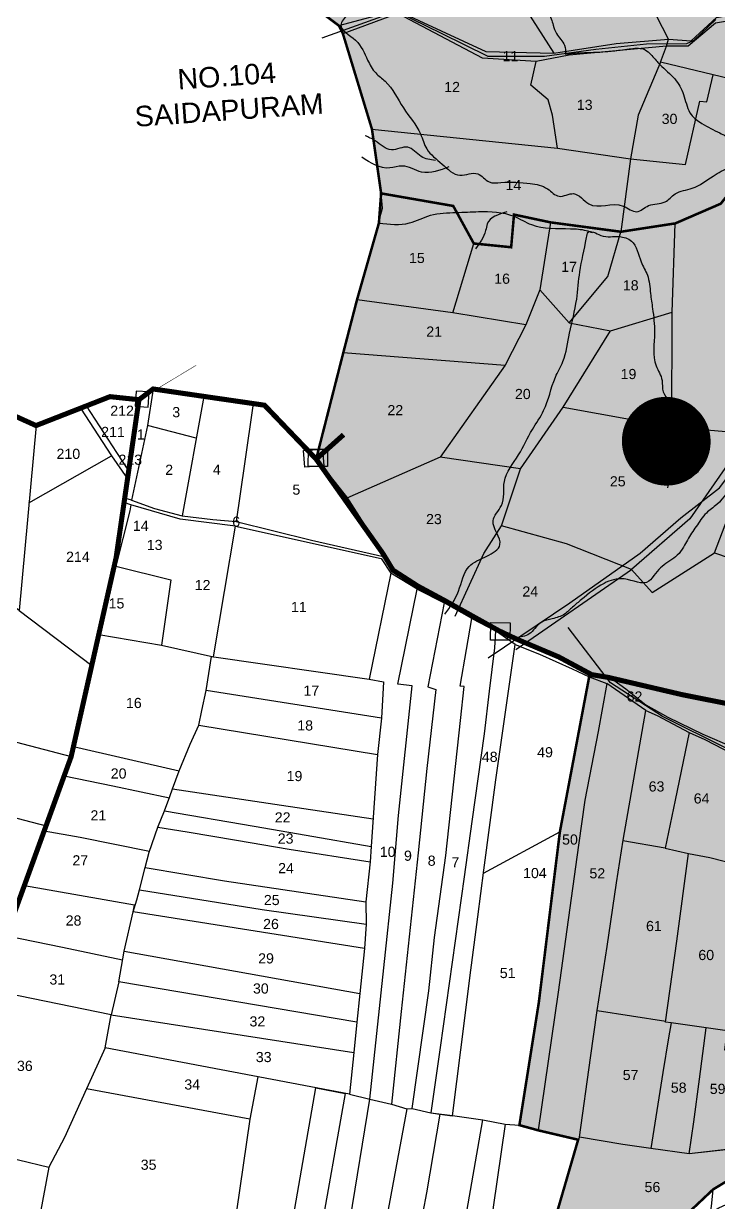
# Model space of a CAD drawing. Header units: inches. Extents: x 201585 to 225365, y 1598878 to 1613111.
# Drawn here: x 205832 to 206927, y 1603096 to 1604955 of the extents above; entities that cross this region are included whole.
import ezdxf
from ezdxf.enums import TextEntityAlignment as Align

# ---------------------------------------------------------------- set-up
doc = ezdxf.new("R2010")
doc.units = ezdxf.units.IN
doc.header["$LTSCALE"] = 15
doc.header["$MEASUREMENT"] = 0
doc.linetypes.add('DASHED2', pattern=[0.375, 0.25, -0.125])
for name, color, linetype in [('BOUNDRY STONES', 240, 'Continuous'), ('PLOTS', 7, 'Continuous'), ('PLOTS NO', 7, 'Continuous'), ('ROADS', 1, 'Continuous'), ('STREAMS', 4, 'Continuous'), ('TEXT', 1, 'Continuous'), ('text2', 7, 'Continuous'), ('VILLAGE BOUNDARY STONES', 1, 'Continuous'), ('VILLAGE BOUNDRY', 5, 'Continuous'), ('WUA13', 3, 'Continuous')]:
    doc.layers.add(name, color=color, linetype=linetype)
doc.styles.get("Standard").update_dxf_attribs({"font": 'arial.ttf'})
pattern_1 = [(45, (0, 0), (-0.088388347648, 0.088388347648), [])]

msp = doc.modelspace()

# ---------------------------------------------------------------- hatches: boundary and pattern name
at = {"layer": 'PLOTS NO', "true_color": 0x58ba48}
h = msp.add_hatch(dxfattribs=at)
h.set_pattern_fill('ANSI31', color=85)
h.set_pattern_definition(pattern_1)
h.paths.add_polyline_path([(206395.3, 1604686.8), (206380.8, 1604788.3), (206335.2, 1604938.2), (206328.6, 1604951.4), (206297, 1604975), (206308.9, 1605098.2), (206299.9, 1605196), (206290.7, 1605274.9), (206459.3, 1605260.9), (206499.9, 1605267), (206525.4, 1605261.5), (206528.5, 1605343.8), (206536.8, 1605374.2), (206558.8, 1605401.9), (206580.6, 1605462.3), (206601, 1605498.5), (206721.1, 1605454.5), (206806.9, 1605430.1), (206847, 1605420.4), (206897.2, 1605411.7), (206961.2, 1605407.7), (206990.7, 1605392.1), (207029.1, 1605370.9), (207067.6, 1605362.6), (207099.3, 1605355.3), (207150.8, 1605345.9), (207227.7, 1605336.1), (207458.2, 1605282.4), (207734.8, 1605233), (207828.9, 1605236), (207954.1, 1605236.4), (208002.1, 1605173.8), (208089.1, 1605156.4), (208053, 1605132.7), (207974.2, 1605057.7), (207948, 1605017.9), (207862.9, 1604963.3), (207761.1, 1604854), (207647.5, 1604760.6), (207584, 1604710.6), (207505.1, 1604617.7), (207408.7, 1604593.4), (207295.3, 1604654.8), (207243.3, 1604731.6), (207115.7, 1604789.5), (207107.4, 1604725), (207049, 1604735.4), (206989.5, 1604722), (206945.7, 1604689.3), (206930.6, 1604670.5), (206859, 1604639.5), (206773.3, 1604626.3), (206662.5, 1604641.1), (206604.8, 1604653.4), (206600.3, 1604601.9), (206541.4, 1604607.8), (206509, 1604667)])
at = {"layer": 'PLOTS NO', "true_color": 0x7aafdf}
h = msp.add_hatch(dxfattribs=at)
h.set_pattern_fill('ANSI31', color=143)
h.set_pattern_definition(pattern_1)
h.paths.add_polyline_path([(207209.6, 1603827.7), (207047.6, 1603861.1), (206727.2, 1603928), (206675.3, 1603955.9), (206609.1, 1603983.9), (206540.3, 1604019.8), (206495.8, 1604044.6), (206414.1, 1604092.7), (206341.4, 1604206.4), (206292.9, 1604267.8), (206335.7, 1604435.7), (206357.3, 1604519.1), (206391.8, 1604639.9), (206395.3, 1604686.8), (206509, 1604667), (206541.4, 1604607.8), (206600.3, 1604601.9), (206604.8, 1604653.4), (206662.5, 1604641.1), (206773.3, 1604626.3), (206859, 1604639.5), (206930.6, 1604670.5), (206945.7, 1604689.3), (206989.5, 1604722), (207049, 1604735.4), (207107.4, 1604725), (207115.7, 1604789.5), (207243.3, 1604731.6), (207295.3, 1604654.8), (207408.7, 1604593.4), (207377.5, 1604522.8), (207362.4, 1604447.3), (207281, 1604450.5), (207287.4, 1604316.9), (207296.2, 1604244.3), (207256.7, 1604185.2), (207232.3, 1604128.5), (207164.9, 1604053.4), (207215, 1604047.7), (207214.9, 1604017)])
at = {"layer": 'PLOTS NO', "true_color": 0xfeeab9}
h = msp.add_hatch(color=254, dxfattribs=at)
h.dxf.hatch_style = 1
h.paths.add_polyline_path([(207960.1, 1603103.5), (207786.9, 1603092.8), (207765.2, 1603094.1), (207722, 1603096.8), (207647.4, 1603107.6), (207587.6, 1603115.1), (207464.7, 1603111.2), (207361.9, 1603108.7), (207272.2, 1603106.7), (207193.7, 1603153.1), (207043.8, 1603191.8), (206918.7, 1603116.3), (206831.3, 1603033.8), (206714.5, 1602920.8), (206638.3, 1602841.6), (206600.6, 1602809.6), (206602.1, 1602825.2), (206649.4, 1602991.7), (206672.2, 1603078.8), (206705.9, 1603194.6), (206642.7, 1603209.5), (206613.3, 1603217.6), (206643.9, 1603411), (206677.1, 1603680.1), (206723.3, 1603924.7), (206727.2, 1603928), (206959.7, 1603878.5), (207047.6, 1603861.1), (207147.9, 1603840.4), (207206.6, 1603824.6), (207341.3, 1603804.2), (207355.5, 1603802), (207410.9, 1603794), (207440.2, 1603789.8), (207486.5, 1603781.4), (207525.7, 1603774.3), (207568.8, 1603764.2), (207624.5, 1603749.8), (207683.5, 1603736.6), (207649.1, 1603563.9), (207699.5, 1603555), (207697, 1603542), (207685, 1603480.3), (207675.3, 1603421.9), (207672, 1603398.6), (207669.9, 1603335.7), (207667, 1603250.5), (207738.7, 1603225.1), (207815.6, 1603195.5), (207823.2, 1603165.5), (207885.1, 1603156.5), (207944.5, 1603147.5), (207958.4, 1603131)])
at = {"layer": 'text2'}
h = msp.add_hatch(dxfattribs=at)
h.set_pattern_fill('ANSI31', color=5)
h.set_pattern_definition([(45, (15981.37384, -8382.64215), (-0.088388347648, 0.088388347648), [])])
edge = h.paths.add_edge_path()
edge.add_arc((206844.8, 1604296), 69.1, 0, 360)
h.paths.add_polyline_path([(206766.1, 1604264.9), (206923.5, 1604264.9), (206923.5, 1604327), (206766.1, 1604327)], flags=9)

# ---------------------------------------------------------------- linework, layer by layer
at = {"layer": 'BOUNDRY STONES'}
for points in [[(206273.1, 1604281.6), (206303.1, 1604283.7), (206305, 1604257), (206275, 1604254.9)], [(206273.1, 1604281.6), (206303.1, 1604283.7), (206305, 1604257), (206275, 1604254.9)], [(206280.6, 1604283.7), (206311, 1604283.5), (206310.8, 1604256), (206280.4, 1604256.2)], [(206568, 1604010), (206598.5, 1604009.7), (206598.3, 1603982.2), (206567.8, 1603982.4)]]:
    msp.add_lwpolyline(points, close=True, dxfattribs=at)
at = {"layer": 'PLOTS'}
for points in [[(206328.6, 1604951.4), (206419.8, 1604975.8), (206560.5, 1604910.5), (206667.6, 1604907.8), (206766, 1604923.4), (206848.4, 1604930.1), (206884.2, 1604927.2), (206923.9, 1604964), (207109.4, 1604996.7), (207192.3, 1605002.1), (207269.5, 1604978.2), (207388.2, 1604941), (207427.1, 1604929.7), (207498.8, 1604917.4), (207601.5, 1604879.8), (207628.8, 1604868.9), (207750.8, 1604901.1), (207749.3, 1604988.9), (207711.2, 1605135.8), (207641.7, 1605252.6)], [(206328.6, 1604951.4), (206419.8, 1604975.8), (206560.5, 1604910.5), (206667.6, 1604907.8), (206766, 1604923.4), (206848.4, 1604930.1), (206884.2, 1604927.2), (206923.9, 1604964), (207109.4, 1604996.7), (207192.3, 1605002.1), (207269.5, 1604978.2), (207388.2, 1604941), (207427.1, 1604929.7), (207498.8, 1604917.4), (207601.5, 1604879.8), (207628.8, 1604868.9), (207750.8, 1604901.1), (207749.3, 1604988.9), (207711.2, 1605135.8), (207641.7, 1605252.6)], [(207654.9, 1605249.8), (207682.8, 1605191.7), (207716.3, 1605135.9), (207744.9, 1605044.3), (207761.3, 1604969.1), (207764.7, 1604904.8), (207751.8, 1604897), (207630.4, 1604861), (207598.9, 1604870.4), (207493.6, 1604910.9), (207430.9, 1604919), (207410.3, 1604923.7), (207195.6, 1604994.5), (207112.1, 1604987), (206922.6, 1604955.4), (206879.1, 1604918.7), (206845.2, 1604918.7), (206691.6, 1604904.9), (206639.5, 1604894.8), (206555.1, 1604900), (206421.9, 1604970.7), (206335.2, 1604938.2)], [(207654.9, 1605249.8), (207682.8, 1605191.7), (207716.3, 1605135.9), (207744.9, 1605044.3), (207761.3, 1604969.1), (207764.7, 1604904.8), (207751.8, 1604897), (207630.4, 1604861), (207598.9, 1604870.4), (207493.6, 1604910.9), (207430.9, 1604919), (207410.3, 1604923.7), (207195.6, 1604994.5), (207112.1, 1604987), (206922.6, 1604955.4), (206879.1, 1604918.7), (206845.2, 1604918.7), (206691.6, 1604904.9), (206639.5, 1604894.8), (206555.1, 1604900), (206421.9, 1604970.7), (206335.2, 1604938.2)], [(206579.8, 1605045.6), (206667.6, 1604907.8)], [(206579.8, 1605045.6), (206667.6, 1604907.8)], [(207862.9, 1604963.3), (207807.6, 1604904.2), (207761.1, 1604854), (207647.5, 1604760.6), (207584, 1604710.6), (207505.1, 1604617.7), (207408.7, 1604593.4), (207295.3, 1604654.8), (207243.3, 1604731.6), (207115.7, 1604789.5), (207120.4, 1604811.3), (207083, 1604834.5), (206918.7, 1604873.5), (206835.7, 1604893.5), (206845.2, 1604918.7), (206848.4, 1604930.1), (206791.5, 1605041)], [(207862.9, 1604963.3), (207807.6, 1604904.2), (207761.1, 1604854), (207647.5, 1604760.6), (207584, 1604710.6), (207505.1, 1604617.7), (207408.7, 1604593.4), (207295.3, 1604654.8), (207243.3, 1604731.6), (207115.7, 1604789.5), (207120.4, 1604811.3), (207083, 1604834.5), (206918.7, 1604873.5), (206835.7, 1604893.5), (206845.2, 1604918.7), (206848.4, 1604930.1), (206791.5, 1605041)], [(206835.7, 1604893.5), (206800.4, 1604810.4), (206788.2, 1604741.5), (206773.3, 1604626.3), (206662.5, 1604641.1), (206604.8, 1604653.4), (206600.3, 1604601.9), (206541.4, 1604607.8), (206509, 1604667), (206395.3, 1604686.8)], [(206835.7, 1604893.5), (206800.4, 1604810.4), (206788.2, 1604741.5), (206773.3, 1604626.3), (206662.5, 1604641.1), (206604.8, 1604653.4), (206600.3, 1604601.9), (206541.4, 1604607.8), (206509, 1604667), (206395.3, 1604686.8)], [(206673.6, 1604758.2), (206665.3, 1604810.4), (206658.7, 1604834.1), (206631.1, 1604857.3), (206639.5, 1604894.8)], [(206673.6, 1604758.2), (206665.3, 1604810.4), (206658.7, 1604834.1), (206631.1, 1604857.3), (206639.5, 1604894.8)], [(206380.8, 1604788.3), (206673.6, 1604758.2), (206788.2, 1604741.5), (206874.9, 1604732.6), (206897.7, 1604832), (206909, 1604831), (206918.7, 1604873.5)], [(206380.8, 1604788.3), (206673.6, 1604758.2), (206788.2, 1604741.5), (206874.9, 1604732.6), (206897.7, 1604832), (206909, 1604831), (206918.7, 1604873.5)], [(206607.5, 1603967.6), (206789.9, 1604093.9), (206822.7, 1604057.6), (206921, 1604119.8), (206950.2, 1604197.1), (206963.1, 1604218), (207063.9, 1604198.2), (207151, 1604323.3), (207218.3, 1604320.7), (207287.4, 1604316.9), (207281, 1604450.5), (207362.4, 1604447.3), (207377.5, 1604522.8), (207408.7, 1604593.4), (207462.5, 1604739), (207465.4, 1604754), (207508.6, 1604759.7), (207544.5, 1604757.4), (207561.6, 1604791.7), (207621.7, 1604799.5), (207589.2, 1604852.7), (207598.9, 1604870.4)], [(206607.5, 1603967.6), (206789.9, 1604093.9), (206822.7, 1604057.6), (206921, 1604119.8), (206950.2, 1604197.1), (206963.1, 1604218), (207063.9, 1604198.2), (207151, 1604323.3), (207218.3, 1604320.7), (207287.4, 1604316.9), (207281, 1604450.5), (207362.4, 1604447.3), (207377.5, 1604522.8), (207408.7, 1604593.4), (207462.5, 1604739), (207465.4, 1604754), (207508.6, 1604759.7), (207544.5, 1604757.4), (207561.6, 1604791.7), (207621.7, 1604799.5), (207589.2, 1604852.7), (207598.9, 1604870.4)], [(206773.3, 1604626.3), (206859, 1604639.5), (206930.6, 1604670.5), (206945.7, 1604689.3), (206989.5, 1604722), (207049, 1604735.4), (207107.4, 1604725), (207115.7, 1604789.5)], [(206773.3, 1604626.3), (206859, 1604639.5), (206930.6, 1604670.5), (206945.7, 1604689.3), (206989.5, 1604722), (207049, 1604735.4), (207107.4, 1604725), (207115.7, 1604789.5)], [(206662.5, 1604641.1), (206645.7, 1604534.5), (206623.4, 1604479.7), (206591.1, 1604416.2), (206488.6, 1604271.1), (206341.4, 1604206.4)], [(206662.5, 1604641.1), (206645.7, 1604534.5), (206623.4, 1604479.7), (206591.1, 1604416.2), (206488.6, 1604271.1), (206341.4, 1604206.4)], [(206512.2, 1604020.4), (206557.1, 1604119.2), (206585.2, 1604162.4), (206615, 1604252.6), (206682.1, 1604349.6), (206756.7, 1604469.9), (206854.2, 1604499.3), (206859, 1604639.5)], [(206512.2, 1604020.4), (206557.1, 1604119.2), (206585.2, 1604162.4), (206615, 1604252.6), (206682.1, 1604349.6), (206756.7, 1604469.9), (206854.2, 1604499.3), (206859, 1604639.5)], [(206691.6, 1604482.5), (206752.8, 1604555.9), (206773.3, 1604626.3)], [(206691.6, 1604482.5), (206752.8, 1604555.9), (206773.3, 1604626.3)], [(206508.5, 1604498.7), (206541.4, 1604607.8)], [(206508.5, 1604498.7), (206541.4, 1604607.8)], [(206623.4, 1604479.7), (206508.5, 1604498.7), (206357.3, 1604519.1)], [(206623.4, 1604479.7), (206508.5, 1604498.7), (206357.3, 1604519.1)], [(206645.7, 1604534.5), (206691.6, 1604482.5), (206756.7, 1604469.9)], [(206645.7, 1604534.5), (206691.6, 1604482.5), (206756.7, 1604469.9)], [(206853.4, 1604318.7), (206854.2, 1604499.3)], [(206853.4, 1604318.7), (206854.2, 1604499.3)], [(206335.7, 1604435.7), (206591.1, 1604416.2)], [(206335.7, 1604435.7), (206591.1, 1604416.2)], [(206035.9, 1604378.4), (206027.2, 1604320.7), (206001.8, 1604203.1), (205991.2, 1604206.4)], [(205997.4, 1604249.3), (205978.7, 1604278.3), (205930.9, 1604351.8)], [(206116, 1604366.7), (206081.6, 1604178.5)], [(206193.8, 1604355.4), (206179.8, 1604260.6), (206166.9, 1604169.2)], [(206682.1, 1604349.6), (206853.4, 1604318.7), (206975.3, 1604308.3), (206881.9, 1604173.5), (206789.9, 1604093.9)], [(206682.1, 1604349.6), (206853.4, 1604318.7), (206975.3, 1604308.3), (206881.9, 1604173.5), (206789.9, 1604093.9)], [(205921.6, 1604348.2), (205970.5, 1604273)], [(205851.3, 1604320.7), (205824.7, 1604029.2), (205696.9, 1604124)], [(206104, 1604301.1), (206027.2, 1604320.7)], [(205840.2, 1604198.9), (205970.5, 1604273), (205995.6, 1604236.8)], [(206615, 1604252.6), (206488.6, 1604271.1)], [(206615, 1604252.6), (206488.6, 1604271.1)], [(206001.8, 1604203.1), (206038.1, 1604190), (206081.6, 1604178.5), (206130.2, 1604172.8), (206166.9, 1604169.2), (206285.6, 1604140.2), (206401.4, 1604113.5)], [(206000.6, 1604195.9), (205999, 1604186.3), (205977, 1604098.9), (206064, 1604077.5), (206049.2, 1603974.7), (206130.9, 1603956), (206165.5, 1604161.9), (206395.6, 1604111.2), (206410.6, 1604088.1), (206376.7, 1603921), (206399.3, 1603916.4), (206395.9, 1603859.3), (206119.3, 1603902.8), (206127.8, 1603956.7), (206376.7, 1603921)], [(206165.5, 1604161.9), (206078.4, 1604173.2), (206000.6, 1604195.9), (205990.2, 1604199.3)], [(206789.9, 1604093.9), (206687.6, 1604134.4), (206585.2, 1604162.4)], [(206789.9, 1604093.9), (206687.6, 1604134.4), (206585.2, 1604162.4)], [(206921, 1604119.8), (207011.6, 1604088.9), (207164.9, 1604053.4), (207215, 1604047.7), (207214.9, 1604017), (207374.6, 1603989.4), (207526.1, 1603972.3), (207569.3, 1603966.5)], [(206921, 1604119.8), (207011.6, 1604088.9), (207164.9, 1604053.4), (207215, 1604047.7), (207214.9, 1604017), (207374.6, 1603989.4), (207526.1, 1603972.3), (207569.3, 1603966.5)], [(205977, 1604098.9), (205974.6, 1604099.4)], [(206346.5, 1603068.3), (206377.6, 1603258.4), (206399.7, 1603465.4), (206414, 1603599.4), (206422.5, 1603705.8), (206444.1, 1603910.4), (206421.5, 1603912.8), (206452.3, 1604062.9), (206410.6, 1604088.1)], [(206452.3, 1604062.9), (206494.5, 1604041.2), (206469.1, 1603909), (206481.6, 1603904.5), (206467.3, 1603780), (206453.8, 1603647), (206427, 1603396.6), (206411.5, 1603250.8), (206435.6, 1603243.2), (206444.4, 1603243.7), (206470.6, 1603429.5), (206479.2, 1603513.3), (206497.1, 1603642.6), (206520.5, 1603855.7), (206526.2, 1603909.3), (206519.7, 1603910), (206529.7, 1603967.4), (206538.3, 1604016.4), (206494.5, 1604041.2)], [(205824.7, 1604029.2), (205939.2, 1603942.5)], [(206538.3, 1604016.4), (206575.8, 1603996.9), (206573.8, 1603970), (206565.6, 1603902.1), (206557.6, 1603834.6), (206538.1, 1603696.5), (206526.4, 1603609.2), (206488.3, 1603340.1), (206473.6, 1603236.9), (206487.9, 1603234.9), (206507.9, 1603232.1), (206527.7, 1603390.7), (206535.1, 1603449.7), (206547.7, 1603546.2), (206557.3, 1603619.9), (206575.9, 1603762.3), (206594.3, 1603891), (206606.4, 1603975.3), (206575.8, 1603996.9)], [(205950.2, 1603991.1), (206049.2, 1603974.7)], [(206606.4, 1603975.3), (206644.9, 1603960.2), (206696.3, 1603937), (206723.3, 1603924.7), (206751, 1603914), (206737.4, 1603838.3), (206716.6, 1603730.1), (206706.7, 1603659.3), (206674.6, 1603427.2), (206642.7, 1603209.5), (206613.3, 1603217.6), (206626, 1603298.1), (206643.9, 1603411), (206677.1, 1603680.1), (206723.3, 1603924.7)], [(206751.9, 1603923.9), (206762.1, 1603919.3), (206781, 1603905.8), (206812.8, 1603880.4), (206847.2, 1603860.8), (206902.2, 1603834.1), (206951.5, 1603812.9), (207020.5, 1603769.5), (207115.4, 1603699.4), (207149, 1603845.2)], [(206707.9, 1603198.4), (206725.6, 1603323.9), (206736, 1603398.5), (206751.9, 1603499.1), (206766.6, 1603599.8), (206776.8, 1603666.8), (206812.6, 1603871.4), (206751, 1603914)], [(205571.4, 1603886.8), (205906.7, 1603798.7)], [(205990, 1603492), (206004.4, 1603554.1), (206010.4, 1603572.7), (206014.6, 1603588.5), (206023.2, 1603623.7), (206029.5, 1603648), (206043.3, 1603687.6), (206053.8, 1603713.1), (206062.4, 1603735.8), (206066.3, 1603748.1), (206077.2, 1603776.3), (206094.4, 1603818.1), (206107.7, 1603848.5), (206112.7, 1603871.5), (206119.3, 1603902.8)], [(206812.6, 1603871.4), (206830.6, 1603863.7), (206880.9, 1603836.8), (206859.1, 1603729.8), (206843.3, 1603654.1), (206879.6, 1603645.9), (206913.3, 1603639.4), (206979, 1603622.6)], [(206395.9, 1603859.3), (206389.4, 1603801.8), (206382.7, 1603702.5), (206379.6, 1603657), (206378, 1603632.7), (206371.2, 1603569.6), (206371.5, 1603534.7), (206369.1, 1603496.2), (206361.8, 1603425.4), (206357.1, 1603380.1), (206352.1, 1603332.1), (206345.3, 1603266.4), (205960.1, 1603339.4), (205970, 1603391.7), (206352.1, 1603332.1)], [(206107.7, 1603848.5), (206389.4, 1603801.8)], [(206880.9, 1603836.8), (206905.4, 1603825.8), (206949, 1603803.3), (207015.7, 1603764.9), (207055.1, 1603737.6), (207092, 1603710.4), (207128.6, 1603682.4), (207147.3, 1603667.5), (207166.7, 1603643.7), (207184.5, 1603619.9)], [(205910.4, 1603814.9), (206077.2, 1603776.3)], [(205525.3, 1603779), (205867.1, 1603689.6)], [(205895.7, 1603768.4), (205972.3, 1603752.4), (206061.7, 1603733.8)], [(206066.3, 1603748.1), (206238.1, 1603722.4), (206382.6, 1603700.8)], [(206053.8, 1603713.1), (206195.1, 1603688.8), (206277.2, 1603674.6), (206379.6, 1603656.9)], [(205864.3, 1603681.8), (205920.9, 1603671.8), (206030.1, 1603649.5)], [(206043.3, 1603687.6), (206089.5, 1603679.9), (206167.5, 1603666.8), (206250.5, 1603653), (206378, 1603632.7)], [(206556.7, 1603614.7), (206677.1, 1603680.1)], [(206843.3, 1603654.1), (206776.6, 1603665.8)], [(207193.7, 1603153.1), (207205.4, 1603247.1), (207211.7, 1603309.4), (207159.1, 1603311.5), (207111.6, 1603313.4), (207049.8, 1603317.5), (207026.9, 1603322.2), (206968.6, 1603330.3), (206937.3, 1603336), (206940.8, 1603366.5), (206852.7, 1603378.7), (206843.7, 1603379.9), (206861.4, 1603507.5), (206879.6, 1603645.9)], [(206023.2, 1603623.7), (206148.2, 1603602.6), (206371.2, 1603569.6)], [(206369.1, 1603496.2), (206004.4, 1603554.1), (206006.7, 1603564.6), (205832.9, 1603595.2)], [(206014.6, 1603588.5), (206208, 1603557.8), (206371.5, 1603534.7)], [(205805.9, 1603516.2), (205892.8, 1603498.1), (205987.7, 1603478.4)], [(206357.1, 1603380.1), (205981.8, 1603443.8), (205990, 1603492), (206361.8, 1603425.4)], [(205981.8, 1603443.8), (205970, 1603391.7), (205782.1, 1603429.8)], [(206736, 1603398.5), (206844, 1603381.8)], [(206968.6, 1603330.3), (206951.8, 1603228.3), (206944.6, 1603179.6), (206881.1, 1603172.2), (206888.3, 1603222.6), (206897.1, 1603289.9), (206907.7, 1603371.1), (206852.7, 1603378.7), (206848.5, 1603355.5), (206839.5, 1603300.8), (206820.4, 1603181)], [(205960.1, 1603339.4), (205931, 1603274.9), (205896.2, 1603198.3), (205871.4, 1603151.3), (205857.5, 1603075.2)], [(206200.8, 1603293.8), (206188.4, 1603227.1), (205931, 1603274.9)], [(206204, 1602769.4), (206292.2, 1603276.5), (206338.6, 1603267.7), (206297, 1603033.2)], [(206345.3, 1603266.4), (206377.6, 1603258.4), (206411.5, 1603250.8), (206435.6, 1603243.2), (206444.4, 1603243.7), (206473.6, 1603236.9), (206508, 1603232.6), (206555.6, 1603226), (206590.9, 1603219.4), (206613.3, 1603217.6)], [(206435.6, 1603243.2), (206398.4, 1603042), (206339.1, 1602734.5), (206292.6, 1602744.5)], [(206487.9, 1603234.9), (206466.7, 1603111), (206443.6, 1602989), (206421.6, 1602864.7), (206395.4, 1602722.4)], [(206188.4, 1603227.1), (206167.2, 1603082), (206156.7, 1603010.1), (206022.2, 1603037.9), (205935.7, 1603055.7), (205857.5, 1603075.2)], [(206478.4, 1602756.4), (206488.7, 1602831.6), (206501.7, 1602903), (206526.9, 1603060.3), (206555.6, 1603226)], [(206590.9, 1603219.4), (206572.1, 1603088.5), (206564.3, 1603019.5), (206550, 1602897), (206534.2, 1602779.2)], [(206339.1, 1602734.5), (206395.4, 1602722.4), (206478.4, 1602756.4), (206537.3, 1602780.5), (206600.6, 1602809.6), (206638.3, 1602841.6), (206714.5, 1602920.8), (206776.6, 1602982.3), (206807.9, 1603011.8), (206831.3, 1603033.8), (206870.6, 1603069.5), (206918.7, 1603116.3), (207043.8, 1603191.8), (206943.3, 1603179.4), (206881.1, 1603172.2), (206820.4, 1603181), (206776.1, 1603187.2), (206707.9, 1603198.4), (206705.9, 1603194.6), (206642.7, 1603209.5)], [(205711.8, 1603188.4), (205775.3, 1603174.4), (205871.4, 1603151.3)], [(206600.6, 1602809.6), (206602.1, 1602825.2), (206637.2, 1602945.8), (206649.4, 1602991.7), (206672.2, 1603078.8), (206679.8, 1603106.8), (206705.9, 1603194.6)], [(206834.4, 1602718.3), (206855.5, 1602813), (206862.9, 1602862.7), (206868, 1602874), (206881.2, 1602922.4), (206884.7, 1602935.2), (206897.9, 1603001.8), (206916.1, 1603089.1), (206918.7, 1603116.3)]]:
    msp.add_lwpolyline(points, dxfattribs=at)
at = {"layer": 'ROADS'}
for points in [[(206563.8, 1603954.5), (206692.9, 1604041.1), (206803.6, 1604119.3), (206867.7, 1604175.3), (206928.7, 1604222.7), (206990.1, 1604304), (207090.8, 1604331.8), (207124.5, 1604357.4), (207203.5, 1604412), (207253, 1604441.5), (207253.6, 1604461.3), (207334.3, 1604493.1), (207387.1, 1604528.2), (207420.3, 1604570.5), (207513.6, 1604618.1), (207665.4, 1604773.4), (207771.2, 1604841.6), (207875.4, 1604967), (207912, 1605003), (207950.1, 1605029.6), (207982.6, 1605135.6), (208013.6, 1605186.4)], [(206563.8, 1603954.5), (206692.9, 1604041.1), (206803.6, 1604119.3), (206867.7, 1604175.3), (206928.7, 1604222.7), (206990.1, 1604304), (207090.8, 1604331.8), (207124.5, 1604357.4), (207203.5, 1604412), (207253, 1604441.5), (207253.6, 1604461.3), (207334.3, 1604493.1), (207387.1, 1604528.2), (207420.3, 1604570.5), (207513.6, 1604618.1), (207665.4, 1604773.4), (207771.2, 1604841.6), (207875.4, 1604967), (207912, 1605003), (207950.1, 1605029.6), (207982.6, 1605135.6), (208013.6, 1605186.4)], [(206302.4, 1604932), (206403.5, 1604968.6)], [(206302.4, 1604932), (206403.5, 1604968.6)], [(206420.2, 1604973.5), (206489.9, 1604939.2), (206563.6, 1604903.4), (206652.9, 1604903.4), (206734, 1604914.2), (206813.6, 1604922.8), (206877.1, 1604923.1), (206888.8, 1604928.4), (206923.1, 1604960.9)], [(206420.2, 1604973.5), (206489.9, 1604939.2), (206563.6, 1604903.4), (206652.9, 1604903.4), (206734, 1604914.2), (206813.6, 1604922.8), (206877.1, 1604923.1), (206888.8, 1604928.4), (206923.1, 1604960.9)], [(207499.2, 1603070.8), (207462.8, 1603119.8), (207386.2, 1603245.3), (207359, 1603280), (207351, 1603295.7), (207252.7, 1603499.7), (207230.8, 1603536.7), (207236, 1603609.6), (207190.8, 1603620.2), (207143.4, 1603674.8), (207094.6, 1603711.2), (207020.6, 1603766.6), (206941.3, 1603811.1), (206838.7, 1603861.9), (206756.8, 1603915.1), (206690.3, 1604002.2)]]:
    msp.add_lwpolyline(points, dxfattribs=at)
at = {"layer": 'STREAMS'}
for points in [[(206359.1, 1605183.1), (206379.4, 1605155.8), (206387.9, 1605136.3), (206401, 1605120.5), (206412, 1605106.7), (206420.8, 1605092.8), (206432.8, 1605082.3), (206470.2, 1605083.7), (206483.9, 1605082.1), (206505.3, 1605080.7), (206536.8, 1605079), (206566.6, 1605074), (206582.6, 1605063.2), (206601.8, 1605047.8), (206619.2, 1605013), (206629.6, 1604989.1), (206646.6, 1604978.1), (206658.4, 1604970.8), (206666.5, 1604952), (206671.6, 1604938.8), (206684.3, 1604920.3), (206686.2, 1604906.6)], [(206359.1, 1605183.1), (206379.4, 1605155.8), (206387.9, 1605136.3), (206401, 1605120.5), (206412, 1605106.7), (206420.8, 1605092.8), (206432.8, 1605082.3), (206470.2, 1605083.7), (206483.9, 1605082.1), (206505.3, 1605080.7), (206536.8, 1605079), (206566.6, 1605074), (206582.6, 1605063.2), (206601.8, 1605047.8), (206619.2, 1605013), (206629.6, 1604989.1), (206646.6, 1604978.1), (206658.4, 1604970.8), (206666.5, 1604952), (206671.6, 1604938.8), (206684.3, 1604920.3), (206686.2, 1604906.6)], [(208108.3, 1605154.6), (208083.6, 1605132.3), (208059.9, 1605117), (208017.3, 1605086.8), (207993.5, 1605055.2), (207980.7, 1605039.8), (207958.4, 1605013.4), (207943.3, 1604986.6), (207914, 1604967.6), (207855.1, 1604928.5), (207816.6, 1604895), (207802.3, 1604863.9), (207757.5, 1604837.9), (207713.6, 1604805.7), (207694, 1604790), (207690.5, 1604784.4), (207673.7, 1604778.8), (207662.6, 1604763.1), (207642.1, 1604747.3), (207629.8, 1604720), (207601.8, 1604708.1), (207587.3, 1604683.5), (207571.5, 1604668.6), (207539.1, 1604628.7), (207484.6, 1604595.1), (207415.8, 1604567), (207393.9, 1604548.3), (207395.6, 1604532.3), (207382.7, 1604510.9), (207379.1, 1604488), (207386.9, 1604455.9), (207383, 1604433.6), (207371.7, 1604428.2), (207343.1, 1604429.5), (207330.5, 1604434.7), (207309.3, 1604426.8), (207295.5, 1604409.3), (207264.9, 1604405), (207243.1, 1604402), (207220.9, 1604399.8), (207171.9, 1604362.7), (207142.9, 1604340.6), (207123.7, 1604324.8), (207114.3, 1604314.9), (207096.9, 1604304.1), (207083.7, 1604295.2), (207068, 1604291), (207043.9, 1604280.4), (207015.3, 1604274.7), (206987.4, 1604273), (206967.9, 1604262.1), (206951.7, 1604234.2), (206924.3, 1604196.2), (206908.1, 1604182.8), (206891.9, 1604161.5), (206884.8, 1604151.2), (206872, 1604129.1), (206862.1, 1604116.1), (206850.5, 1604107.5), (206827.8, 1604087.7), (206817.3, 1604075.1), (206778.2, 1604078.8), (206746.7, 1604071.9), (206711.1, 1604046.3), (206697.2, 1604034.5), (206684.2, 1604023.3), (206665.1, 1604016), (206648.7, 1604010.9), (206637.6, 1604000.8), (206628.9, 1603992.3), (206607.2, 1603986.4), (206591, 1603985.7)], [(208108.3, 1605154.6), (208083.6, 1605132.3), (208059.9, 1605117), (208017.3, 1605086.8), (207993.5, 1605055.2), (207980.7, 1605039.8), (207958.4, 1605013.4), (207943.3, 1604986.6), (207914, 1604967.6), (207855.1, 1604928.5), (207816.6, 1604895), (207802.3, 1604863.9), (207757.5, 1604837.9), (207713.6, 1604805.7), (207694, 1604790), (207690.5, 1604784.4), (207673.7, 1604778.8), (207662.6, 1604763.1), (207642.1, 1604747.3), (207629.8, 1604720), (207601.8, 1604708.1), (207587.3, 1604683.5), (207571.5, 1604668.6), (207539.1, 1604628.7), (207484.6, 1604595.1), (207415.8, 1604567), (207393.9, 1604548.3), (207395.6, 1604532.3), (207382.7, 1604510.9), (207379.1, 1604488), (207386.9, 1604455.9), (207383, 1604433.6), (207371.7, 1604428.2), (207343.1, 1604429.5), (207330.5, 1604434.7), (207309.3, 1604426.8), (207295.5, 1604409.3), (207264.9, 1604405), (207243.1, 1604402), (207220.9, 1604399.8), (207171.9, 1604362.7), (207142.9, 1604340.6), (207123.7, 1604324.8), (207114.3, 1604314.9), (207096.9, 1604304.1), (207083.7, 1604295.2), (207068, 1604291), (207043.9, 1604280.4), (207015.3, 1604274.7), (206987.4, 1604273), (206967.9, 1604262.1), (206951.7, 1604234.2), (206924.3, 1604196.2), (206908.1, 1604182.8), (206891.9, 1604161.5), (206884.8, 1604151.2), (206872, 1604129.1), (206862.1, 1604116.1), (206850.5, 1604107.5), (206827.8, 1604087.7), (206817.3, 1604075.1), (206778.2, 1604078.8), (206746.7, 1604071.9), (206711.1, 1604046.3), (206697.2, 1604034.5), (206684.2, 1604023.3), (206665.1, 1604016), (206648.7, 1604010.9), (206637.6, 1604000.8), (206628.9, 1603992.3), (206607.2, 1603986.4), (206591, 1603985.7)], [(206297.7, 1604986.2), (206317.3, 1604977.4), (206344.3, 1604979.3), (206341.6, 1604969.8), (206331.8, 1604952.3), (206354.9, 1604928.2), (206374.1, 1604896.8), (206386.8, 1604876.8), (206401.6, 1604863.8), (206430.5, 1604821.6), (206457.4, 1604780.5), (206467.3, 1604756.9), (206491.5, 1604733.1), (206519.4, 1604715.4), (206547.7, 1604717.7), (206565.7, 1604704.8), (206584.2, 1604703.9), (206630.5, 1604702.4), (206657.7, 1604693.9), (206675.9, 1604682.2), (206698.7, 1604686.4), (206722.7, 1604670.3), (206777, 1604666.9), (206798.4, 1604657.9), (206817, 1604667.5), (206842.9, 1604673.4), (206858.8, 1604686.2), (206885.7, 1604694.8), (206918.5, 1604714.2), (206945, 1604728.7), (206963.9, 1604739.2), (207011.6, 1604762), (207057.4, 1604762.7), (207081.8, 1604776.1), (207120.3, 1604777.9), (207177.1, 1604740.5), (207215.8, 1604708.4), (207239.9, 1604677.5), (207253.6, 1604658.2), (207270.4, 1604639.4), (207290.6, 1604627), (207323.2, 1604592.1), (207346.2, 1604567.8), (207365.9, 1604540.1), (207379.9, 1604516.4), (207386.5, 1604503)], [(206297.7, 1604986.2), (206317.3, 1604977.4), (206344.3, 1604979.3), (206341.6, 1604969.8), (206331.8, 1604952.3), (206354.9, 1604928.2), (206374.1, 1604896.8), (206386.8, 1604876.8), (206401.6, 1604863.8), (206430.5, 1604821.6), (206457.4, 1604780.5), (206467.3, 1604756.9), (206491.5, 1604733.1), (206519.4, 1604715.4), (206547.7, 1604717.7), (206565.7, 1604704.8), (206584.2, 1604703.9), (206630.5, 1604702.4), (206657.7, 1604693.9), (206675.9, 1604682.2), (206698.7, 1604686.4), (206722.7, 1604670.3), (206777, 1604666.9), (206798.4, 1604657.9), (206817, 1604667.5), (206842.9, 1604673.4), (206858.8, 1604686.2), (206885.7, 1604694.8), (206918.5, 1604714.2), (206945, 1604728.7), (206963.9, 1604739.2), (207011.6, 1604762), (207057.4, 1604762.7), (207081.8, 1604776.1), (207120.3, 1604777.9), (207177.1, 1604740.5), (207215.8, 1604708.4), (207239.9, 1604677.5), (207253.6, 1604658.2), (207270.4, 1604639.4), (207290.6, 1604627), (207323.2, 1604592.1), (207346.2, 1604567.8), (207365.9, 1604540.1), (207379.9, 1604516.4), (207386.5, 1604503)], [(206685.7, 1604906.5), (206711.1, 1604908.6), (206749.6, 1604910.3), (206772.4, 1604912.9), (206786.3, 1604914.6), (206809.3, 1604914.2), (206825.7, 1604900), (206838, 1604886.8), (206860.6, 1604864.5), (206873.2, 1604839.3), (206884, 1604811), (206901.1, 1604796.9), (206929, 1604782.2), (206948.1, 1604770.8), (206966.8, 1604751.8), (206981.9, 1604742.1)], [(206685.7, 1604906.5), (206711.1, 1604908.6), (206749.6, 1604910.3), (206772.4, 1604912.9), (206786.3, 1604914.6), (206809.3, 1604914.2), (206825.7, 1604900), (206838, 1604886.8), (206860.6, 1604864.5), (206873.2, 1604839.3), (206884, 1604811), (206901.1, 1604796.9), (206929, 1604782.2), (206948.1, 1604770.8), (206966.8, 1604751.8), (206981.9, 1604742.1)], [(206480.9, 1604738.9), (206458.3, 1604745), (206437.3, 1604759.6), (206411.5, 1604755.5), (206386, 1604769.7), (206370.1, 1604777.8)], [(206480.9, 1604738.9), (206458.3, 1604745), (206437.3, 1604759.6), (206411.5, 1604755.5), (206386, 1604769.7), (206370.1, 1604777.8)], [(206502.3, 1604728.9), (206459.2, 1604720.5), (206428.7, 1604729.9), (206409, 1604726.9), (206364.8, 1604743.7)], [(206502.3, 1604728.9), (206459.2, 1604720.5), (206428.7, 1604729.9), (206409, 1604726.9), (206364.8, 1604743.7)], [(206391.8, 1604639.9), (206440.3, 1604640.2), (206473.2, 1604652.3), (206513.7, 1604656.7), (206548.8, 1604658.1), (206604.5, 1604650.8), (206632.5, 1604637.5), (206693.7, 1604631.1), (206718.4, 1604628.3), (206728.4, 1604624.9)], [(206391.8, 1604639.9), (206440.3, 1604640.2), (206473.2, 1604652.3), (206513.7, 1604656.7), (206548.8, 1604658.1), (206604.5, 1604650.8), (206632.5, 1604637.5), (206693.7, 1604631.1), (206718.4, 1604628.3), (206728.4, 1604624.9)], [(206593.3, 1604657.7), (206562.5, 1604638.7), (206560.1, 1604628.3), (206553.5, 1604613.1), (206544.3, 1604599.6)], [(206593.3, 1604657.7), (206562.5, 1604638.7), (206560.1, 1604628.3), (206553.5, 1604613.1), (206544.3, 1604599.6)], [(206495.9, 1604023.5), (206517.2, 1604059.4), (206534, 1604098.7), (206561.7, 1604114.6), (206582.7, 1604133.1), (206571.7, 1604170.3), (206584.9, 1604194.5), (206589.6, 1604232.3), (206611.8, 1604274.5), (206633.8, 1604314.6), (206651.5, 1604344.4), (206670.1, 1604396.8), (206681.8, 1604421.7), (206692.5, 1604466.5), (206703.6, 1604519.8), (206708.5, 1604563.3), (206719.1, 1604617), (206721.9, 1604625.7), (206741.6, 1604620.6), (206771, 1604618.7), (206789.8, 1604611.7), (206805.1, 1604579), (206815, 1604557.9), (206820, 1604529.1), (206823.2, 1604505), (206826.3, 1604467.6), (206828.7, 1604415), (206838.2, 1604391.9), (206840, 1604373.7), (206848, 1604358.9), (206843.7, 1604321.9), (206848.4, 1604310.9), (206856.6, 1604286.7), (206857.3, 1604269.9), (206851.1, 1604251.6), (206848.3, 1604235.6), (206846.7, 1604222.6)], [(206495.9, 1604023.5), (206517.2, 1604059.4), (206534, 1604098.7), (206561.7, 1604114.6), (206582.7, 1604133.1), (206571.7, 1604170.3), (206584.9, 1604194.5), (206589.6, 1604232.3), (206611.8, 1604274.5), (206633.8, 1604314.6), (206651.5, 1604344.4), (206670.1, 1604396.8), (206681.8, 1604421.7), (206692.5, 1604466.5), (206703.6, 1604519.8), (206708.5, 1604563.3), (206719.1, 1604617), (206721.9, 1604625.7), (206741.6, 1604620.6), (206771, 1604618.7), (206789.8, 1604611.7), (206805.1, 1604579), (206815, 1604557.9), (206820, 1604529.1), (206823.2, 1604505), (206826.3, 1604467.6), (206828.7, 1604415), (206838.2, 1604391.9), (206840, 1604373.7), (206848, 1604358.9), (206843.7, 1604321.9), (206848.4, 1604310.9), (206856.6, 1604286.7), (206857.3, 1604269.9), (206851.1, 1604251.6), (206848.3, 1604235.6), (206846.7, 1604222.6)]]:
    msp.add_spline(points, degree=3, dxfattribs=at)
msp.add_open_spline([(205448.3, 1602190.7), (205452, 1602194.7), (205463.5, 1602208.7), (205452.3, 1602246.7), (205484.8, 1602301.1), (205559.4, 1602300.7), (205635.9, 1602290.3), (205719.5, 1602311.3), (205783.6, 1602362.8), (205859.3, 1602377), (205920.8, 1602408.3), (205960.5, 1602478.8), (205994.3, 1602538), (206045, 1602604), (206131.8, 1602631.7), (206231.3, 1602654.2), (206360.3, 1602676.2), (206489, 1602698), (206607.4, 1602760.5), (206696.7, 1602857), (206787, 1602961.7), (206881.4, 1603070.9), (206985, 1603112.1), (207089.3, 1603132.2), (207213.9, 1603072), (207361.9, 1603067.5), (207523.4, 1603084.4), (207656.3, 1603085.5), (207769.1, 1603034.8), (207854.5, 1603086.1), (207959.6, 1603064.8), (208082.6, 1603067.7), (208222.4, 1603054), (208288.7, 1603180.3), (208409.6, 1603276.8), (208495.8, 1603455.5), (208631.1, 1603634.2), (208811.6, 1603720.9), (208886.6, 1603841), (208959, 1603908.3), (208965.7, 1603963.6), (208969.6, 1603995.2)], degree=3, knots=[333.129554, 333.129554, 333.129554, 333.129554, 372.453809, 467.507148, 599.405292, 786.988788, 975.952713, 1197.515019, 1412.322574, 1583.136287, 1775.938496, 1908.109445, 2183.816929, 2299.158117, 2525.395719, 2841.553805, 3082.627636, 3513.692639, 3824.00079, 4073.876203, 4501.317875, 4880.693028, 5138.763324, 5333.031684, 5664.060904, 6140.364686, 6437.295503, 6893.146747, 7151.617956, 7284.482061, 7604.742426, 7909.640969, 8261.361908, 8524.583984, 8893.318894, 9433.773009, 9995.419481, 10564.191408, 10882.403732, 11056.520592, 11288.298818, 11288.298818, 11288.298818, 11288.298818], dxfattribs=at)
at = {"layer": 'VILLAGE BOUNDARY STONES'}
msp.add_lwpolyline([(206029.9, 1604373.8), (206009.2, 1604375.1), (206007.7, 1604351.1), (206028.3, 1604349.8)], close=True, dxfattribs=at)
at = {"layer": 'VILLAGE BOUNDRY'}
msp.add_lwpolyline([(206292.9, 1604267.8), (206335.7, 1604435.7), (206357.3, 1604519.1), (206397.5, 1604663.7), (206395.3, 1604686.8), (206380.8, 1604788.3), (206335.2, 1604938.2), (206328.6, 1604951.4), (206297, 1604975), (206308.9, 1605098.2), (206299.9, 1605196), (206290.7, 1605274.9), (206282.2, 1605350), (206328, 1605508.6), (206359.4, 1605560.5)], dxfattribs=at)
msp.add_lwpolyline([(206292.9, 1604267.8), (206335.7, 1604435.7), (206357.3, 1604519.1), (206397.5, 1604663.7), (206395.3, 1604686.8), (206380.8, 1604788.3), (206335.2, 1604938.2), (206328.6, 1604951.4), (206297, 1604975), (206308.9, 1605098.2), (206299.9, 1605196), (206290.7, 1605274.9), (206282.2, 1605350), (206328, 1605508.6), (206359.4, 1605560.5)], dxfattribs=at)
at = {"layer": 'VILLAGE BOUNDRY', "const_width": 0.793}
msp.add_lwpolyline([(206013.6, 1604361.5), (206103.7, 1604415.7)], dxfattribs=at)
at = {"layer": 'VILLAGE BOUNDRY', "linetype": 'DASHED2', "ltscale": 8, "const_width": 8}
for points in [[(205811.4, 1603536.2), (205906.7, 1603798.7), (205977.5, 1604112.2), (206013.6, 1604361.5), (205967.9, 1604366.3), (205851.3, 1604320.7), (205782.1, 1604352.1)], [(206013.6, 1604361.5), (206035.9, 1604378.4), (206116, 1604366.7), (206193.8, 1604355.4), (206211.5, 1604352.8), (206292.9, 1604267.8), (206336.1, 1604306.3), (206292.9, 1604267.8), (206398.1, 1604119), (206414.1, 1604092.7), (206453.5, 1604067.4), (206495.8, 1604044.6), (206540.3, 1604019.8), (206580.9, 1603997.2), (206609.1, 1603983.9), (206675.3, 1603955.9), (206727.2, 1603928), (206753.9, 1603923.5), (206869.8, 1603896.4), (206959.7, 1603878.5)]]:
    msp.add_lwpolyline(points, dxfattribs=at)
at = {"layer": 'WUA13', "color": 17, "const_width": 4}
for points in [[(206395.3, 1604686.8), (206380.8, 1604788.3), (206335.2, 1604938.2), (206328.6, 1604951.4), (206297, 1604975)], [(207862.9, 1604963.3), (207761.1, 1604854), (207647.5, 1604760.6), (207584, 1604710.6), (207505.1, 1604617.7), (207408.7, 1604593.4), (207295.3, 1604654.8), (207243.3, 1604731.6), (207115.7, 1604789.5), (207107.4, 1604725), (207049, 1604735.4), (206989.5, 1604722), (206945.7, 1604689.3), (206930.6, 1604670.5), (206859, 1604639.5), (206773.3, 1604626.3), (206662.5, 1604641.1), (206604.8, 1604653.4), (206600.3, 1604601.9), (206541.4, 1604607.8), (206509, 1604667), (206395.3, 1604686.8)], [(207047.6, 1603861.1), (206727.2, 1603928), (206675.3, 1603955.9), (206609.1, 1603983.9), (206540.3, 1604019.8), (206495.8, 1604044.6), (206414.1, 1604092.7), (206341.4, 1604206.4), (206292.9, 1604267.8), (206335.7, 1604435.7), (206357.3, 1604519.1), (206391.8, 1604639.9), (206395.3, 1604686.8), (206509, 1604667), (206541.4, 1604607.8), (206600.3, 1604601.9), (206604.8, 1604653.4), (206662.5, 1604641.1), (206773.3, 1604626.3), (206859, 1604639.5), (206930.6, 1604670.5)], [(206672.2, 1603078.8), (206705.9, 1603194.6), (206642.7, 1603209.5), (206613.3, 1603217.6), (206643.9, 1603411), (206677.1, 1603680.1), (206723.3, 1603924.7), (206727.2, 1603928), (206959.7, 1603878.5)], [(207960.1, 1603103.5), (207786.9, 1603092.8), (207765.2, 1603094.1), (207722, 1603096.8), (207647.4, 1603107.6), (207587.6, 1603115.1), (207464.7, 1603111.2), (207361.9, 1603108.7), (207272.2, 1603106.7), (207193.7, 1603153.1), (207043.8, 1603191.8), (206918.7, 1603116.3), (206831.3, 1603033.8)]]:
    msp.add_lwpolyline(points, dxfattribs=at)

# ---------------------------------------------------------------- texts
at = {"layer": 'PLOTS NO'}
for s, p in [('11', (206599.2, 1604903.2)), ('11', (206599.2, 1604903.2)), ('12', (206507.2, 1604854.6)), ('12', (206507.2, 1604854.6)), ('13', (206716.2, 1604826.5)), ('13', (206716.2, 1604826.5)), ('30', (206850, 1604804.3)), ('30', (206850, 1604804.3)), ('14', (206603.9, 1604699.9)), ('14', (206603.9, 1604699.9)), ('15', (206451.7, 1604585)), ('15', (206451.7, 1604585)), ('17', (206691.6, 1604571)), ('17', (206691.6, 1604571)), ('16', (206586, 1604552.3)), ('16', (206586, 1604552.3)), ('18', (206788.8, 1604541.9)), ('18', (206788.8, 1604541.9)), ('21', (206478.9, 1604468.9)), ('21', (206478.9, 1604468.9)), ('19', (206785.3, 1604402)), ('19', (206785.3, 1604402)), ('20', (206618.7, 1604370.5)), ('20', (206618.7, 1604370.5)), ('3', (206072.3, 1604341.9)), ('22', (206417.7, 1604345)), ('22', (206417.7, 1604345)), ('1', (206016.4, 1604306.7)), ('2', (206061.2, 1604251)), ('4', (206136.3, 1604251.3)), ('25', (206768.3, 1604232.8)), ('25', (206768.3, 1604232.8)), ('5', (206261.7, 1604219.7)), ('14', (206016.4, 1604162.7)), ('6', (206166.9, 1604169.2)), ('23', (206478.5, 1604173.3)), ('23', (206478.5, 1604173.3)), ('13', (206038.3, 1604132.5)), ('12', (206113.9, 1604069.2)), ('24', (206630.4, 1604059.1)), ('24', (206630.4, 1604059.1)), ('15', (205978.2, 1604040.3)), ('11', (206265.7, 1604034.7)), ('17', (206285.3, 1603902.8)), ('16', (206005.5, 1603883.3)), ('62', (206794.8, 1603893.5)), ('18', (206275.6, 1603847.9)), ('49', (206653.7, 1603805.6)), ('48', (206566.5, 1603798.4)), ('20', (205981.5, 1603772.1)), ('19', (206258.8, 1603768.1)), ('63', (206829.5, 1603751.7)), ('64', (206900.5, 1603732.8)), ('21', (205949.6, 1603706.1)), ('22', (206240.1, 1603702.9)), ('23', (206244.8, 1603669.5)), ('50', (206693, 1603668)), ('27', (205921.1, 1603635.2)), ('10', (206405.6, 1603648.6)), ('9', (206437.6, 1603642.5)), ('8', (206475, 1603634.6)), ('24', (206245.4, 1603622.9)), ('7', (206512.4, 1603632.1)), ('104', (206637.7, 1603615.1)), ('52', (206736.1, 1603614.7)), ('25', (206222.9, 1603572.6)), ('28', (205910.5, 1603540.3)), ('26', (206221.7, 1603534.8)), ('61', (206825.3, 1603531.6)), ('60', (206907.8, 1603485.9)), ('29', (206213.9, 1603480.6)), ('51', (206594.8, 1603457.5)), ('31', (205884.8, 1603447.3)), ('30', (206205.7, 1603433.1)), ('32', (206200.3, 1603381.2)), ('33', (206210.2, 1603325)), ('36', (205833.7, 1603311.1)), ('34', (206097.5, 1603281.7)), ('57', (206788.6, 1603296.7)), ('58', (206864.4, 1603276.7)), ('59', (206925.8, 1603274.8)), ('35', (206028.8, 1603155.2)), ('56', (206823, 1603120))]:
    msp.add_text(s, height=16, dxfattribs=at).set_placement(p, align=Align.MIDDLE_CENTER)
for s, p in [('212', (205968.3, 1604336.1)), ('211', (205954, 1604302.7)), ('210', (205883.6, 1604268.1)), ('213', (205981.3, 1604258.9)), ('214', (205898.7, 1604105.8))]:
    msp.add_text(s, height=16, dxfattribs=at).set_placement(p)
at = {"layer": 'PLOTS NO', "color": 1}
msp.add_text('TC7', height=40, dxfattribs=at).set_placement((206844.8, 1604296), align=Align.MIDDLE_CENTER)
at = {"layer": 'TEXT', "insert": (206002, 1604877.6), "char_height": 32.294, "width": 298.312, "attachment_point": 1, "rotation": 4.048}
msp.add_mtext('\\pxqc;NO.104 SAIDAPURAM', dxfattribs=at)
msp.add_mtext('\\pxqc;NO.104 SAIDAPURAM', dxfattribs=at)

doc.saveas('drawing.dxf')
